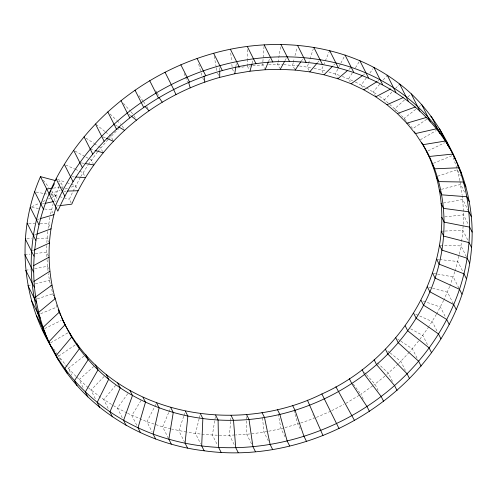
<?xml version="1.0" encoding="UTF-8"?>
<svg xmlns="http://www.w3.org/2000/svg" width="497" height="497" viewBox="0 0 497 497"><rect width="100%" height="100%" fill="white"/><g stroke="black" fill="none" stroke-linecap="round" stroke-linejoin="round"><path stroke-width="0.37" stroke-dasharray="2.48 1.86" d="M219.78 70.034L219.804 67.816M46.755 245.537L46.861 257.44M46.842 242.548L47.743 231.341M230.565 421.487L229.515 435.297L234.335 444.883M230.627 420.717L230.857 417.648M264.037 46.37L262.64 64.79L264.497 68.487M48.085 228.347L49.936 217.164M235.907 66.157L236.367 63.107M215.375 416.554L212.405 435.037L217.568 445.306M277.966 62.926L277.73 64.405L279.587 68.108M278.09 62.187L280.706 45.929M50.532 214.188L53.117 203.832M199.104 418.834L195.483 433.533L200.651 443.802M199.285 418.095L200.005 415.157M293.18 62.926L292.64 65.132L295.119 70.058M293.36 62.187L294.267 58.516M294.994 55.577L296.982 47.488M252.227 63.156L252.849 60.963M53.962 200.887L58.988 186.325M454.774 271.803L449.978 285.669M454.985 271.064C462.465 246.804 465.186 220.954 462.21 195.712M183.704 416.281L178.864 430.8L184.375 441.758M183.946 415.554L184.915 412.647M308.246 64.045L307.276 66.946L309.134 70.642M308.488 63.318L309.693 59.683M309.935 58.963L313.321 48.793M59.261 185.598L60.622 181.983L58.385 181.386M62.287 189.084L63.1 186.909L60.622 181.983M449.698 286.396L443.995 299.666M268.61 61.342L269.48 59.249M168.676 412.603L162.649 426.861L168.16 437.814M168.974 411.895L170.179 409.043M329.685 50.607L321.547 69.853L323.715 74.165M71.158 202.931L69.3 199.235L72.761 191.836M73.078 191.165L80.384 177.267M443.678 300.343L436.757 313.706M155.928 404.309L146.932 421.736L152.094 432.005M337.792 69.133L335.369 73.823L337.227 77.52M339.178 66.449L340.563 63.771M340.905 63.1L345.061 55.055M284.949 60.74L286.409 58.093M80.75 176.609L87.988 165.079M436.385 314.365L429.284 326.032M140.999 400.526L131.817 415.455L137.321 426.407M352.249 72.997L348.652 78.837L350.205 81.918M355.442 67.803L359.039 61.963M88.404 164.445L97.418 152.113M428.861 326.666L419.077 340.377M301.145 61.342L303.294 58.23M127.748 393.711L117.385 408.056L122.896 419.008M366.277 78.004L361.319 84.863L363.487 89.174M369.88 73.016L373.03 68.648M97.884 151.504L107.868 139.763M418.598 340.979L409.783 351.708M115.708 385.312L103.743 399.588L108.905 409.857M379.77 84.136L373.29 91.864L375.459 96.182M383.262 79.974L387.25 75.215M317.564 62.572L319.515 60.249M108.383 139.185L118.882 128.499M409.261 352.286L398.706 363.506M104.084 376.533L90.963 390.102L95.784 399.681M391.835 92.206L384.485 99.798L385.728 102.264M395.513 88.41L399.706 84.068M333.723 65.082L334.804 64.007M398.165 364.021L385.479 375.657M93.815 366.457L79.122 379.652L83.943 389.238M404.452 99.99L394.848 108.619L396.09 111.079M407.844 96.946L410.671 94.405M348.925 69.356L351.255 67.381M384.902 376.136L373.775 385.113M83.956 356.107L68.306 368.308L71.748 375.154M415.74 109.346L404.303 118.261L406.471 122.579M419.35 106.526L420.555 105.588M363.555 74.786L364.792 73.885M363.232 399.079L360.822 394.283L373.16 385.548M75.078 345.005L58.565 356.144L61.324 361.617M426.768 119.255L412.802 128.68L407.608 122.312M429.942 117.112L431.216 116.255M377.515 81.334L378.82 80.526M345.912 403.34L359.524 395.072M50.638 342.837L67.903 332.835M420.282 139.8L436.223 130.562M331.729 410.659L343.887 404.384M44.643 328.616L61.181 320.484M428.079 150.883L444.622 142.751M31.665 206.802L39.362 203.217M42.854 201.589L45.656 200.291M48.451 198.986L51.247 197.688M51.949 197.359L55.447 195.731L57.304 199.427M32.199 250.935L33.579 250.302M316.403 417.381L330.375 411.354M40.679 313.713L57.012 307.028L56.279 304.823M433.44 163.296L452.612 155.449M34.032 235.211L36.163 234.41M299.952 423.32L284.626 427.693M300.673 423.065L314.303 418.281L312.93 414.66M37.356 298.859L52.614 293.802L53.539 295.647M437.664 176.205L457.277 169.701L460.377 175.863M65.07 189.009L67.735 188.189M50.632 193.439L60.149 190.519M71.307 187.096L75.6 185.779L77.457 189.481M37.194 219.562L39.375 218.922M283.893 427.892C268.063 431.856 251.824 434.341 235.497 434.962M27.975 285.7L30.926 284.943M35.362 283.806L49.389 280.202L50.321 282.054M441.454 189.338L460.657 184.412L464.788 192.625M42.413 203.925L44.624 203.459M54.968 201.285L56.447 200.974M25.738 270.3L30.218 269.48M34.691 268.653L47.37 266.33L49.234 270.026M443.33 203.043L462.726 199.483L468.578 211.119M237.597 67.94L245.947 66.523M53.403 188.121L59.373 187.375M60.118 187.282L63.1 186.909M56.857 206.025L59.093 205.746M24.85 254.675L30.093 254.091M35.33 253.507L46.563 252.252L48.731 256.564M444.753 216.909L463.471 214.822L468.292 224.408M247.394 59.404L247.463 66.269L252.016 65.821M252.774 65.753L265.659 64.709M234.752 435.005C218.866 435.776 202.851 434.894 187.176 432.166M26.857 238.871L31.504 238.684M36.915 238.467L46.973 238.069L49.141 242.381M442.007 231.161L444.324 231.068M445.101 231.043L462.893 230.335L468.404 241.287M63.858 191.215L66.101 191.134M268.678 64.635L282.948 64.66M28.658 223.209L34.79 223.408M40.164 223.588L48.6 223.861L50.458 227.558M440.28 245.238L460.992 245.922L466.497 256.881M283.694 64.697L298.803 65.896M72.034 176.802L74.264 176.938M31.783 207.616L40.095 208.504M44.624 208.988L51.427 209.722L52.98 212.803M436.621 259.223L438.882 259.471M439.64 259.552L457.774 261.497L463.285 272.449M299.573 65.989L311.029 67.71M81.328 162.886L84.266 163.37M186.418 432.042L171.496 429.01M433.303 273.269L453.27 276.953L459.47 289.279M36.144 192.047L43.568 193.463M44.308 193.606L48.023 194.315M50.992 194.88L55.447 195.731L51.707 190.96M314.036 68.325L325.914 71.102M170.757 428.83L162.649 426.861L154.791 424.295M428.861 287.254L431.843 288.049M432.589 288.248L447.505 292.205L453.357 303.847M50.657 194.284L58.863 196.464M59.609 196.663L63.336 197.651M64.082 197.849L69.3 199.235M90.249 149.15L94.554 150.361M328.821 71.941L339.563 75.407M154.076 424.065L146.932 421.736L127.692 413.336M423.22 301.045L440.491 307.127L445.66 317.397M57.49 179.405L65.498 182.225M66.958 182.734L70.555 184.002M71.276 184.257L75.6 185.779M342.358 76.463L352.653 80.738M103.041 136.886L105.811 138.042M415.728 314.228L432.272 321.596L437.435 331.872M65.722 165.004L74.687 168.992M75.376 169.303L78.824 170.838M79.514 171.148L82.956 172.683L84.819 176.379M355.318 82.011L365.972 87.584M127.008 412.988L117.385 408.056L112.192 404.825M410.652 328.821L422.891 335.531L427.712 345.117M75.022 151.069L85.217 156.661M85.9 157.033L89.298 158.897M89.982 159.27L91.336 160.015L93.2 163.712M115.323 124.964L117.951 126.493M366.637 87.975L377.024 94.511M111.539 404.428L101.307 397.78M397.687 339.084L400.247 340.78M400.886 341.209L412.404 348.844L417.225 358.43M85.975 138.098L93.647 143.192M94.287 143.614L98.126 146.161M98.766 146.584L100.686 147.857L102.55 151.554M379.509 96.275L384.485 99.798L397.998 111.831M100.698 397.327L88.708 388.107M128.94 114.26L130.668 115.615M387.778 351.037L389.561 352.46M390.157 352.932L400.88 361.449L405.359 370.352M96.051 124.461L104.991 131.556M105.588 132.034L110.949 136.29L112.807 139.986M88.143 387.61L76.55 376.95M377.434 362.891L388.393 373.272L392.866 382.174M109.999 113.956L116.571 120.187M117.118 120.709L120.957 124.343M398.526 112.372L407.136 121.734M76.035 376.409L68.306 368.308L57.708 354.852M364.574 372.439L366.065 374.123M366.562 374.688L375.011 384.243L378.111 390.4M123.505 103.395L130.463 111.26M130.953 111.825L132.941 114.074M43.295 180.218L48.899 187.375M353.299 384.057L360.822 394.283M139.005 95.573L142.987 100.99M143.428 101.593L145.64 104.6M53.838 349.037L57.279 354.206M155.735 90.622L156.934 92.61M157.338 93.274L159.344 96.586M247.463 66.269L249.009 69.35M232.292 68.834L234.149 72.537M217.524 73.096L218.767 75.563M202.639 77.793L203.882 80.259M146.839 106.414L148.075 108.88M300.213 428.868L297.802 424.071L294.168 411.118M134.246 115.813L135.178 117.659M285.098 436.913L280.967 428.694L278.072 413.187M122.361 125.996L123.604 128.462M268.38 441.019L263.907 432.123L262.379 416.312M251.538 443.914L246.717 434.328L246.543 416.026M184.151 73.481L185.251 76.376M185.53 77.097L187.456 82.167M53.347 296.007L49.389 280.202L48.433 273.63M453.314 157.586L456.811 168.278M198.694 64.219L200.918 72.14M201.117 72.86L201.925 75.737M457.277 169.701L459.812 180.734M459.98 181.467L462.104 194.961M214.182 56.236L216.251 67.312M216.388 68.052L216.94 71.003M48.01 270.71L46.904 258.179M230.757 53.03L231.559 61.311M231.85 64.318L232.142 67.331M247.301 49.495L247.388 58.64"/><path stroke-width="0.75" d="M59.845 205.652L71.779 204.168C98.263 142.148 155.176 95.455 219.693 77.408L219.767 70.767M51.253 346.887C22.57 289.179 30.51 218.164 64.343 164.389C97.698 110.197 152.492 70.301 213.629 53.278C275.99 35.803 347.633 43.637 399.706 84.068C425.022 103.221 442.467 130.388 455.37 158.984C466.323 181.728 471.901 206.858 472.15 232.074C472.517 367.041 332.94 468.82 204.161 450.785C140.57 443.305 79.483 405.409 51.253 346.887C20.688 295.939 16.538 230.999 40.487 176.634L55.403 180.597M422.419 143.72C452.189 192.364 449.909 255.644 423.537 305.214C392.326 365.189 330.797 406.757 264.491 417.474C201.167 428.172 131.171 408.894 88.236 359.623C52.017 318.863 40.021 259.204 56.018 207.286M62.933 320.49C108.452 414.032 233.689 437.876 321.888 393.966C410.541 354.728 471.634 244.251 426.699 151.56M219.693 77.408L234.77 73.767L235.795 66.915M234.77 73.767L249.941 71.195L252.016 63.883M249.941 71.195L265.118 69.717L268.318 62.044M55.366 206.212C100.009 101.084 224.24 35.933 335.879 62.933C385.448 74.836 430.52 107.694 452.885 154.058C475.859 200.881 474.008 257.123 453.699 304.531C408.782 411.118 279.55 471.013 168.843 439.186C117.832 424.935 72.09 390.008 48.774 341.961C25.378 294.472 25.974 237.268 46.687 188.959L51.912 188.307M455.37 158.984C420.568 85.975 333.17 51.999 255.949 63.697C170.744 74.979 91.827 131.599 57.845 211.144L40.487 176.634M49.166 193.886L50.924 190.475M51.632 189.108L54.446 183.642M265.118 69.717L280.209 69.338L284.588 61.398M280.209 69.338L295.119 70.058L300.71 61.963M56.167 355.548L71.711 336.991L69.232 332.064M295.119 70.058L309.755 71.879L317.074 63.156M48.774 341.961L65.039 324.74L62.87 320.428M309.755 71.879L324.025 74.78L332.648 66.163M42.618 327.784L59.491 311.961L58.248 309.494M324.025 74.78L337.848 78.75L347.757 70.344M38.319 312.632L55.092 298.728L54.471 297.498M34.175 298.026L51.868 285.135M337.848 78.75L351.13 83.763L362.934 75.233M33.858 281.408L49.849 271.256M351.13 83.763L363.798 89.795L376.863 81.738M33.715 265.547L49.041 257.185M363.798 89.795L375.769 96.797L390.729 88.963M34.268 249.985L49.451 242.996M375.769 96.797L386.97 104.73L403.104 97.629M36.871 234.143L51.079 228.794M386.97 104.73L397.327 113.546L415.281 107.01M40.829 218.494L53.906 214.648M397.327 113.546L406.782 123.194L426.501 117.404M436.677 128.748L415.281 133.612L406.782 123.194M45.364 203.304L53.49 201.596M445.741 140.962L422.761 144.733L414.349 131.761M452.885 154.058L429.178 156.487L421.518 142.266M458.812 167.769L434.502 168.806L432.023 163.88M67.598 191.078L78.079 190.711M75.755 177.025L85.441 177.609M84.999 163.494L93.821 164.942M95.275 150.566L103.165 152.79M106.501 138.334L113.428 141.223M118.609 126.878L124.53 130.313M131.245 116.062L136.414 120.125M144.851 106.333L149.007 110.732M158.86 97.288L162.221 102.177M56.552 179.541L56.161 178.939L64.84 196.197M42.574 329.635L47.01 337.792M439.541 128.642L448.219 145.894M457.78 165.718L461.291 172.701M431.216 116.255L439.895 133.507M465.956 186.959L463.477 182.026L438.689 181.616L436.211 176.69M421.76 104.65L430.439 121.902M469.336 201.664L466.857 196.737L441.721 194.836L439.242 189.91M411.236 93.896L419.915 111.154M471.404 216.735L468.926 211.803L443.572 208.386L441.094 203.453M399.706 84.068L408.385 101.32M472.15 232.074L469.671 227.141L444.237 222.171L441.758 217.245M387.25 75.215L395.923 92.467M471.572 247.587L469.093 242.654L443.709 236.125L441.23 231.192M373.93 67.399L382.609 84.652M469.665 263.174L467.186 258.247L441.995 250.146L439.516 245.214M359.84 60.665L368.513 77.917M466.453 278.749L463.974 273.822L439.099 264.155L436.621 259.223M345.061 55.055L353.734 72.307M461.949 294.212L459.47 289.279L435.043 278.065L432.564 273.133M329.685 50.607L338.358 67.859M456.178 309.457L453.699 304.531L429.849 291.789L427.37 286.856M313.806 47.345L322.485 64.598M449.17 324.379L446.691 319.453L423.537 305.214L421.058 300.287M297.523 45.283L306.202 62.541M440.951 338.855L438.472 333.922L416.138 318.235L413.659 313.309M280.942 44.45L289.621 61.703M431.57 352.789L429.085 347.857L407.689 330.772L405.21 325.839M264.155 44.836L272.834 62.088M421.083 366.096L418.604 361.17L398.246 342.744L395.767 337.811M247.27 46.445L255.949 63.697M409.559 378.702L407.08 373.775L387.871 354.075L385.392 349.149M230.397 49.265L239.076 66.517M397.066 390.53L394.587 385.597L376.627 364.705L374.142 359.772M213.629 53.278L222.308 70.531M383.69 401.495L381.205 396.563L364.574 374.558L362.096 369.625M197.079 58.466L205.758 75.718M369.501 411.535L367.022 406.608L351.795 383.578L349.316 378.646M180.846 64.79L189.519 82.042M354.591 420.592L335.885 386.778M165.023 72.208L173.702 89.466M321.888 393.966L339.053 428.613M149.715 80.688L158.394 97.94M307.413 400.178L322.982 435.534M135.022 90.162L143.695 107.414M292.547 405.359L295.025 410.292L304.002 436.397L306.481 441.33M277.382 409.491L279.861 414.423L287.167 441.019L289.645 445.952M121.02 100.58L129.698 117.832M262.012 412.547L264.491 417.474L270.101 444.442L272.58 449.375M107.806 111.881L116.484 129.133M246.531 414.498L249.009 419.431L252.917 446.648L255.396 451.58M95.461 123.989L104.134 141.241M231.03 415.343L233.509 420.276L235.715 447.623L238.193 452.55M84.055 136.824L92.728 154.082M215.611 415.076L218.09 420.002L218.599 447.356L221.078 452.289M73.662 150.324L82.34 167.576M200.372 413.69L202.851 418.617L201.683 445.852L204.161 450.785M64.343 164.389L73.022 181.641M185.393 411.199L187.872 416.126L185.064 443.125L187.543 448.058M170.782 407.615L173.26 412.547L168.843 439.186L171.328 444.113M156.623 402.968L159.102 407.9L153.132 434.055L155.611 438.988M142.999 397.283L145.478 402.21L138.011 427.774L140.489 432.707M34.66 191.761L43.413 209.162M129.997 390.592L132.475 395.519L123.585 420.375L126.064 425.308M30.267 207.448L38.946 224.706M117.702 382.938L120.181 387.865L109.943 411.907L112.421 416.84M106.184 374.365L108.663 379.298L97.157 402.421L99.642 407.354M27.124 223.153L35.803 240.411M95.511 364.935L97.99 369.861L85.322 391.978L87.801 396.904M85.757 354.696L88.236 359.623L74.5 380.634L76.979 385.566M25.31 238.933L33.989 256.185M76.979 343.719L79.458 348.646L64.765 368.47L67.244 373.396M24.85 254.675L33.529 271.934M25.738 270.3L34.417 287.552M27.975 285.7L36.654 302.953M31.541 300.784L40.22 318.037M36.418 315.458L45.097 332.71M52.036 347.335L53.415 350.074M54.105 351.441L58.652 360.48M173.447 89.199L175.988 94.529M58.242 309.867L60.709 315.552M61.33 316.968L62.56 319.807M446.691 141.732L449.356 147.901M188.518 82.111L190.214 87.826M203.994 76.072L204.814 82.104"/></g></svg>
